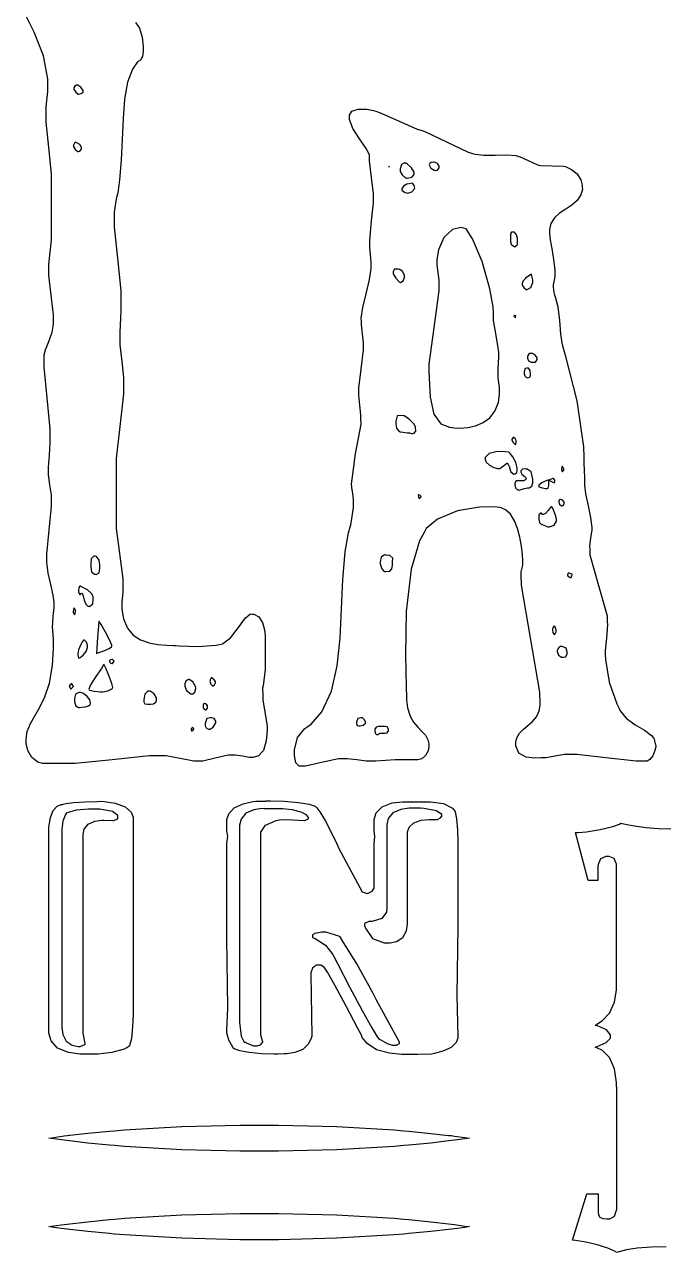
# Model space of a CAD drawing. Extents: x 59 to 294, y 44 to 310.
# Drawn here: x 64.2 to 119.2, y 44.1 to 149.8 of the extents above; entities that cross this region are included whole.
import ezdxf

# ---------------------------------------------------------------- set-up
doc = ezdxf.new("R2010")
doc.units = 0
doc.header["$MEASUREMENT"] = 0

msp = doc.modelspace()

# ---------------------------------------------------------------- linework, layer by layer
at = {"color": 42}
for points in [[(73.7306, 149.994), (74.0876, 149.503), (74.3176, 148.741), (74.4001, 147.914), (74.4001, 147.638), (74.4001, 147.494), (74.3384, 147.06), (74.1715, 146.756), (74.1193, 146.72), (73.9179, 146.597), (73.4617, 145.989), (73.0402, 144.844), (72.7936, 143.386), (72.6627, 141.716), (72.5883, 139.934), (72.511, 138.143), (72.3692, 136.444), (72.1995, 135.308), (72.1071, 134.938), (72.0714, 134.805), (71.8965, 133.662), (71.8965, 133.28), (71.8965, 132.383), (72.1776, 129.69), (72.4598, 126.879), (72.4598, 125.942), (72.4598, 125.14), (72.3896, 123.333), (72.3896, 122.731), (72.3896, 122.25), (72.548, 120.805), (72.7082, 119.42), (72.7082, 118.956), (72.7082, 118.021), (72.3896, 115.214), (72.0729, 112.464), (72.0729, 111.548), (72.0729, 111.143), (72.0729, 110.231), (72.0729, 109.926), (72.0729, 109.23), (72.0729, 107.662), (72.0729, 107.138), (72.0729, 106.42), (72.354, 104.264), (72.6362, 102.107), (72.6362, 101.388), (72.6362, 100.983), (72.566, 100.07), (72.566, 99.7659), (72.5689, 99.4904), (72.6955, 98.6621), (73.0345, 97.8323), (73.5404, 97.2386), (74.1758, 96.8375), (74.8965, 96.5895), (75.6666, 96.453), (76.4427, 96.3842), (77.0019, 96.3553), (77.1881, 96.3443), (77.4968, 96.3263), (79.0885, 96.2642), (80.6619, 96.3785), (80.9625, 96.4487), (81.2133, 96.5041), (81.8942, 97.0015), (82.5983, 97.9015), (83.1896, 98.7266), (83.6429, 99.0727), (83.7847, 99.0604), (83.9265, 99.0505), (84.3428, 98.8356), (84.6748, 98.3463), (84.836, 97.7113), (84.879, 97.215), (84.879, 97.0499), (84.879, 96.8114), (84.879, 96.2752), (84.879, 96.096), (84.879, 95.7792), (84.879, 95.0655), (84.879, 94.827), (84.879, 94.2979), (84.7108, 92.8783), (84.6667, 92.7104), (84.6748, 92.6578), (84.7027, 92.1413), (84.7027, 91.9688), (84.7027, 91.9688), (84.7027, 91.6383), (84.8653, 90.642), (85.0456, 89.5794), (85.0554, 89.3932), (85.0593, 89.0859), (84.9891, 88.1574), (84.7411, 87.3263), (84.3153, 86.8592), (83.8648, 86.7131), (83.7145, 86.7131), (83.5173, 86.7131), (82.9289, 86.8193), (82.3006, 86.9237), (82.091, 86.9237), (81.7178, 86.9237), (80.6002, 86.6592), (79.5211, 86.3946), (79.1626, 86.3946), (78.7658, 86.3946), (77.5751, 86.6249), (76.3845, 86.8535), (75.9876, 86.8535), (74.924, 86.8535), (71.7367, 86.5188), (68.5493, 86.184), (67.4867, 86.184), (67.1946, 86.184), (66.5399, 86.184), (66.3222, 86.184), (66.2065, 86.184), (65.9486, 86.184), (65.8633, 86.184), (65.7281, 86.184), (65.3232, 86.3191), (64.8229, 86.7047), (64.4536, 87.3153), (64.3117, 87.9228), (64.3117, 88.1242), (64.3117, 88.3296), (64.4137, 88.9427), (64.685, 89.6359), (65.0681, 90.303), (65.5066, 91.0389), (65.9419, 91.9427), (66.3208, 93.11), (66.5826, 94.6383), (66.6778, 96.1291), (66.675, 96.6251), (66.675, 96.8996), (66.6129, 97.6313), (66.6048, 97.7194), (66.5868, 97.8793), (66.6475, 98.8494), (66.7452, 99.617), (66.7452, 99.8721), (66.7452, 100.075), (66.6503, 100.68), (66.4408, 101.614), (66.2245, 102.596), (66.1169, 103.305), (66.1098, 103.54), (66.1098, 104.229), (66.3042, 106.292), (66.4986, 108.356), (66.4986, 109.044), (66.4986, 109.332), (66.3744, 110.196), (66.252, 111.078), (66.252, 111.372), (66.252, 111.716), (66.3222, 112.748), (66.3924, 113.78), (66.3924, 114.124), (66.3924, 115.011), (66.1278, 117.669), (65.8633, 120.329), (65.8633, 121.215), (65.8633, 121.366), (65.9903, 121.819), (66.2686, 122.52), (66.5469, 123.329), (66.675, 124.019), (66.675, 124.248), (66.675, 124.817), (66.4806, 126.524), (66.2862, 128.232), (66.2862, 128.8), (66.2862, 129.153), (66.3924, 130.211), (66.4986, 131.269), (66.4986, 131.622), (66.4986, 131.896), (66.4986, 132.511), (66.4986, 132.715), (66.4986, 133.588), (66.4986, 135.553), (66.4986, 136.208), (66.4986, 136.963), (66.2686, 139.224), (66.0396, 141.407), (66.0396, 142.133), (66.0396, 142.725), (66.1818, 144.056), (66.1818, 144.498), (66.1818, 145.156), (65.811, 147.125), (64.9993, 149.163), (64.1862, 150.818)], [(119.388, 44.5904), (118.144, 44.559), (116.918, 44.4638), (115.973, 44.3082), (115.35, 44.1565), (115.146, 44.0972), (114.964, 44.2115), (114.367, 44.4722), (113.386, 44.7862), (112.334, 45.0204), (111.587, 45.1347), (111.337, 45.1556), (112.572, 49.1423), (113.558, 49.1423), (113.558, 47.661), (113.558, 47.5795), (113.586, 47.3329), (113.703, 47.1276), (113.96, 47.0214), (114.294, 46.9896), (114.406, 46.9896), (114.544, 46.9896), (114.96, 47.2101), (115.146, 47.8137), (115.146, 48.0138), (115.146, 58.3487), (115.112, 58.3487), (115.112, 58.3487), (115.112, 58.7375), (114.943, 59.902), (114.511, 60.894), (113.921, 61.4715), (113.444, 61.7167), (113.278, 61.7721), (113.462, 61.8162), (114.224, 62.1647), (114.617, 62.5574), (114.617, 62.6883), (114.617, 62.8315), (114.264, 63.2576), (113.488, 63.6062), (113.278, 63.6404), (113.443, 63.7385), (113.921, 64.0676), (114.511, 64.6906), (114.943, 65.6456), (115.112, 66.7096), (115.112, 67.0638), (115.112, 77.3645), (115.112, 77.5257), (114.925, 78.0094), (114.508, 78.1763), (114.37, 78.1763), (114.217, 78.1763), (113.761, 77.9819), (113.55, 77.5063), (113.524, 77.3645), (113.524, 76.1298), (112.677, 76.1298), (111.584, 80.2569), (111.822, 80.2488), (112.543, 80.3148), (113.727, 80.5035), (114.817, 80.7738), (115.375, 80.972), (115.499, 81.0687), (115.622, 81.0341), (116.341, 80.88), (117.255, 80.7434), (117.475, 80.7159), (117.66, 80.6898), (118.736, 80.6055), (119.801, 80.5737)]]:
    msp.add_lwpolyline(points, dxfattribs=at)
for points in [[(68.4389, 144.322), (68.4389, 144.241), (68.5934, 143.995), (68.7998, 143.837), (68.8277, 143.827), (68.8439, 143.819), (69.0467, 143.881), (69.2146, 144.001), (69.2146, 144.04), (69.2146, 144.133), (69.0287, 144.414), (68.7709, 144.603), (68.6855, 144.603), (68.6442, 144.603), (68.5214, 144.516), (68.4389, 144.371), (68.4389, 144.322)], [(118.497, 87.7355), (118.497, 87.6282), (118.434, 87.303), (118.263, 86.8673), (118.006, 86.5311), (117.766, 86.3946), (117.687, 86.3946), (116.815, 86.3946), (114.202, 86.6771), (111.709, 86.9597), (110.878, 86.9597), (110.618, 86.9597), (109.837, 86.8193), (109.055, 86.6771), (108.796, 86.6771), (108.622, 86.6771), (108.105, 86.6581), (107.341, 86.7269), (106.722, 87.0797), (106.469, 87.7037), (106.469, 87.9119), (106.466, 88.0375), (106.548, 88.4163), (106.783, 88.8146), (107.12, 89.1522), (107.509, 89.469), (107.896, 89.8081), (108.234, 90.2092), (108.468, 90.7161), (108.552, 91.2068), (108.549, 91.3694), (108.531, 92.3315), (107.738, 97.0139), (106.944, 101.556), (106.928, 102.446), (106.928, 102.702), (107.068, 103.279), (107.068, 103.47), (107.064, 103.642), (107.033, 104.155), (106.951, 104.904), (106.816, 105.675), (106.618, 106.42), (106.35, 107.096), (106.005, 107.652), (105.577, 108.048), (105.19, 108.217), (105.058, 108.233), (104.633, 108.285), (103.338, 108.264), (101.442, 107.95), (99.7285, 107.24), (98.7545, 106.426), (98.5654, 106.08), (98.1699, 105.356), (97.4549, 102.927), (97.0139, 99.2946), (96.9684, 95.5089), (97.0347, 92.8014), (97.0499, 91.8986), (97.0523, 91.67), (97.1405, 90.9796), (97.361, 90.2765), (97.6683, 89.7407), (98.0186, 89.3202), (98.3686, 88.9635), (98.6758, 88.6202), (98.8977, 88.24), (98.9873, 87.89), (98.9901, 87.7715), (98.9901, 87.6473), (98.9129, 87.2755), (98.6977, 86.8715), (98.3643, 86.6013), (98.0391, 86.5008), (97.9318, 86.5008), (97.6574, 86.5008), (97.0414, 86.5008), (96.8375, 86.5008), (96.0878, 86.5008), (94.4012, 86.3946), (93.8389, 86.3946), (93.5757, 86.3946), (92.7887, 86.5008), (91.9621, 86.6069), (91.6862, 86.6069), (91.2012, 86.6069), (89.746, 86.2902), (88.3694, 85.9716), (87.9119, 85.9716), (87.817, 85.9716), (87.533, 86.2637), (87.4268, 86.8715), (87.4187, 87.0299), (87.4187, 87.3827), (87.6833, 88.441), (88.3006, 89.2087), (88.477, 89.323), (88.8545, 89.571), (89.7777, 90.6378), (90.6127, 92.4359), (91.0953, 94.5967), (91.3377, 96.9973), (91.4562, 99.5165), (91.5666, 102.034), (91.7815, 104.428), (92.0612, 106.052), (92.2154, 106.575), (92.268, 106.743), (92.498, 108.205), (92.498, 108.692), (92.498, 108.948), (92.4003, 109.644), (92.3918, 109.714), (92.3216, 110.253), (92.6705, 112.859), (93.1415, 115.412), (93.1333, 115.923), (93.1333, 116.206), (93.0451, 117.052), (92.9569, 117.899), (92.9569, 118.181), (92.9474, 118.517), (93.1499, 120.135), (93.3538, 121.806), (93.3457, 122.167), (93.3457, 122.425), (93.2575, 123.195), (93.1693, 123.985), (93.1693, 124.248), (93.1623, 124.549), (93.285, 125.451), (93.5785, 126.643), (93.8773, 127.856), (94.0153, 128.802), (94.0153, 129.117), (94.0153, 129.343), (93.9617, 130.021), (93.9091, 130.639), (93.9091, 130.845), (93.8996, 131.225), (94.0551, 132.923), (94.2276, 134.461), (94.2276, 134.973), (94.2178, 135.256), (94.0498, 136.657), (93.883, 138.096), (93.8749, 138.395), (93.8678, 138.588), (93.5937, 139.154), (93.0092, 139.97), (92.425, 140.871), (92.1508, 141.632), (92.1452, 141.887), (92.1452, 142.003), (92.359, 142.346), (92.9033, 142.54), (93.6336, 142.522), (94.2164, 142.407), (94.404, 142.346), (94.729, 142.241), (96.3567, 141.522), (97.966, 140.82), (98.2846, 140.722), (98.6455, 140.608), (100.506, 139.706), (102.366, 138.818), (102.729, 138.712), (102.963, 138.643), (103.709, 138.561), (104.695, 138.577), (105.695, 138.599), (106.467, 138.529), (106.715, 138.465), (106.848, 138.431), (107.535, 138.108), (108.259, 137.768), (108.409, 137.724), (108.602, 137.672), (109.594, 137.641), (110.534, 137.627), (110.702, 137.583), (110.847, 137.545), (111.26, 137.348), (111.733, 136.966), (112.061, 136.453), (112.183, 135.978), (112.183, 135.819), (112.186, 135.657), (112.069, 135.164), (111.747, 134.665), (111.286, 134.27), (110.758, 133.929), (110.232, 133.584), (109.777, 133.186), (109.463, 132.679), (109.355, 132.176), (109.361, 132.009), (109.361, 131.825), (109.427, 131.269), (109.576, 130.369), (109.733, 129.391), (109.813, 128.656), (109.82, 128.411), (109.82, 128.138), (109.686, 127.397), (109.678, 127.317), (109.678, 127.225), (109.691, 126.944), (109.757, 126.595), (109.784, 126.541), (109.89, 126.301), (110.072, 125.516), (110.216, 124.342), (110.319, 123.174), (110.422, 122.412), (110.49, 122.167), (110.719, 121.347), (111.711, 117.427), (112.298, 113.454), (112.324, 112.606), (112.324, 112.061), (112.36, 110.83), (112.36, 110.419), (112.367, 110.169), (112.469, 109.416), (112.677, 108.369), (112.885, 107.369), (112.987, 106.721), (112.995, 106.503), (112.995, 106.285), (112.893, 105.631), (112.809, 104.865), (112.819, 104.705), (112.827, 104.159), (113.576, 101.508), (114.326, 98.9101), (114.336, 98.389), (114.344, 98.1604), (114.26, 96.9793), (114.16, 95.921), (114.16, 95.5668), (114.168, 95.1537), (114.502, 93.1954), (115.154, 91.3433), (115.322, 90.9807), (115.441, 90.7397), (115.965, 90.0934), (116.73, 89.5354), (117.54, 89.057), (118.152, 88.5941), (118.321, 88.4068), (118.339, 88.3804), (118.488, 87.8071), (118.497, 87.7355)], [(68.4029, 139.383), (68.4029, 139.295), (68.5574, 139.03), (68.7641, 138.88), (68.7917, 138.888), (68.8301, 138.888), (68.9462, 138.92), (69.0742, 139.081), (69.0742, 139.135), (69.0742, 139.224), (68.9363, 139.493), (68.676, 139.638), (68.6153, 139.664), (68.5782, 139.664), (68.4692, 139.604), (68.3948, 139.434), (68.4029, 139.383)], [(95.6028, 137.619), (95.5933, 137.611), (95.5407, 137.557), (95.5326, 137.547), (95.5407, 137.557), (95.5933, 137.611), (95.6028, 137.619)], [(96.5207, 137.267), (96.5207, 137.167), (96.6791, 136.865), (96.9779, 136.623), (97.0499, 136.595), (97.1282, 136.579), (97.5032, 136.685), (97.7194, 136.91), (97.7194, 136.984), (97.7194, 137.108), (97.4852, 137.479), (97.0926, 137.849), (97.0139, 137.866), (96.9959, 137.866), (96.9518, 137.892), (96.9437, 137.9), (96.8844, 137.922), (96.6251, 137.769), (96.5207, 137.393), (96.5207, 137.267)], [(99.4833, 137.267), (99.5179, 137.258), (99.7299, 137.288), (99.8721, 137.483), (99.8721, 137.547), (99.8721, 137.62), (99.7204, 137.84), (99.4653, 137.954), (99.4131, 137.972), (99.3771, 137.982), (99.1789, 137.95), (99.0328, 137.831), (99.0244, 137.796), (99.0064, 137.725), (99.1348, 137.452), (99.4212, 137.284), (99.4833, 137.267)], [(97.0841, 135.326), (97.1628, 135.308), (97.5113, 135.427), (97.7374, 135.669), (97.7554, 135.713), (97.7635, 135.741), (97.718, 135.965), (97.6133, 136.136), (97.579, 136.136), (97.561, 136.146), (97.4051, 136.139), (97.0926, 136.072), (96.7934, 135.905), (96.6611, 135.682), (96.6611, 135.607), (96.6611, 135.547), (96.8721, 135.378), (96.9077, 135.36), (96.9243, 135.352), (97.0442, 135.326), (97.0841, 135.326)], [(105.058, 118.217), (105.058, 118.579), (104.951, 119.392), (104.951, 119.662), (104.951, 120.139), (104.987, 121.211), (104.987, 121.568), (104.977, 121.806), (104.757, 123.045), (104.537, 124.336), (104.528, 124.601), (104.528, 124.699), (104.528, 124.918), (104.528, 124.99), (104.52, 125.509), (104.239, 127.063), (103.571, 129.409), (102.737, 131.37), (102.181, 132.231), (101.953, 132.292), (101.738, 132.347), (101.009, 132.176), (100.277, 131.468), (99.8086, 130.422), (99.6527, 129.574), (99.6597, 129.293), (99.6597, 129.089), (99.7479, 128.473), (99.8361, 127.818), (99.8361, 127.599), (99.8442, 126.912), (99.4131, 123.706), (98.9803, 120.589), (98.9901, 119.944), (99.0011, 119.391), (99.1044, 117.727), (99.4117, 116.272), (100.011, 115.445), (100.747, 115.139), (101.001, 115.112), (101.159, 115.091), (101.641, 115.072), (102.324, 115.121), (103.005, 115.276), (103.649, 115.553), (104.215, 115.969), (104.666, 116.541), (104.958, 117.285), (105.06, 117.985), (105.058, 118.217)], [(106.01, 131.163), (106.01, 131.097), (106.075, 130.894), (106.265, 130.722), (106.327, 130.704), (106.382, 130.692), (106.6, 130.872), (106.618, 131.233), (106.609, 131.304), (106.609, 131.407), (106.529, 131.714), (106.345, 131.931), (106.292, 131.939), (106.244, 131.953), (106.084, 131.931), (106.004, 131.786), (105.999, 131.568), (106.01, 131.397), (106.01, 131.34), (106.01, 131.295), (106.01, 131.196), (106.01, 131.163)], [(95.9196, 128.481), (95.9196, 128.356), (96.1224, 127.98), (96.4311, 127.663), (96.4847, 127.635), (96.5359, 127.615), (96.7715, 127.737), (96.8735, 128.031), (96.8735, 128.129), (96.8735, 128.238), (96.7218, 128.561), (96.4667, 128.72), (96.4145, 128.728), (96.3263, 128.756), (96.0342, 128.752), (95.9196, 128.549), (95.9196, 128.481)], [(106.998, 127.459), (106.998, 127.389), (107.138, 127.178), (107.349, 127.01), (107.385, 127), (107.447, 126.992), (107.742, 127.172), (107.914, 127.599), (107.914, 127.742), (107.914, 127.823), (107.874, 128.063), (107.825, 128.305), (107.81, 128.305), (107.8, 128.315), (107.57, 128.169), (107.307, 127.97), (107.28, 127.952), (107.253, 127.936), (107.098, 127.759), (106.998, 127.535), (106.998, 127.459)], [(106.363, 124.777), (106.353, 124.769), (106.3, 124.716), (106.292, 124.707), (106.309, 124.681), (106.433, 124.567), (106.433, 124.567), (106.44, 124.612), (106.451, 124.751), (106.385, 124.777), (106.363, 124.777)], [(108.303, 121.039), (108.303, 121.11), (108.152, 121.321), (107.896, 121.488), (107.844, 121.496), (107.808, 121.506), (107.597, 121.497), (107.457, 121.259), (107.457, 121.179), (107.457, 121.103), (107.561, 120.875), (107.738, 120.766), (107.774, 120.756), (107.844, 120.748), (108.143, 120.752), (108.303, 120.967), (108.303, 121.039)], [(107.174, 119.838), (107.174, 119.774), (107.231, 119.575), (107.377, 119.425), (107.421, 119.415), (107.48, 119.407), (107.672, 119.443), (107.738, 119.582), (107.738, 119.628), (107.738, 119.727), (107.706, 120.02), (107.55, 120.219), (107.491, 120.227), (107.473, 120.227), (107.433, 120.227), (107.421, 120.227), (107.385, 120.242), (107.231, 120.165), (107.174, 119.921), (107.174, 119.838)], [(97.8256, 115.076), (97.8256, 115.17), (97.6753, 115.451), (97.3406, 115.791), (96.992, 116.039), (96.8484, 116.134), (96.8015, 116.134), (96.6706, 116.16), (96.2547, 116.114), (96.1238, 115.678), (96.1319, 115.535), (96.1319, 115.419), (96.194, 115.069), (96.4325, 114.786), (96.5207, 114.759), (96.5549, 114.751), (96.7796, 114.719), (97.1282, 114.671), (97.2263, 114.653), (97.3046, 114.653), (97.4824, 114.617), (97.5431, 114.617), (97.5857, 114.617), (97.7138, 114.649), (97.8517, 114.807), (97.8599, 114.865), (97.8599, 114.919), (97.8256, 115.037), (97.8256, 115.076)], [(106.116, 114.088), (106.116, 114.023), (106.234, 113.824), (106.405, 113.657), (106.433, 113.665), (106.449, 113.675), (106.503, 113.88), (106.503, 113.947), (106.503, 114.008), (106.405, 114.186), (106.273, 114.274), (106.256, 114.264), (106.247, 114.256), (106.116, 114.131), (106.116, 114.088)], [(106.363, 111.125), (106.405, 111.125), (106.535, 111.263), (106.575, 111.424), (106.575, 111.478), (106.568, 111.639), (106.449, 112.117), (106.208, 112.594), (105.974, 112.893), (105.869, 112.995), (105.869, 112.995), (105.869, 112.995), (105.554, 113.031), (104.858, 113.043), (104.156, 112.892), (103.827, 112.548), (103.823, 112.43), (103.816, 112.364), (103.915, 112.15), (104.192, 111.875), (104.577, 111.667), (104.884, 111.584), (104.987, 111.584), (105.089, 111.584), (105.397, 111.826), (105.692, 112.052), (105.727, 112.043), (105.727, 112.043), (105.802, 111.95), (105.894, 111.768), (105.904, 111.724), (105.912, 111.654), (106.028, 111.306), (106.284, 111.117), (106.363, 111.125)], [(107.914, 110.455), (107.914, 110.669), (107.776, 111.307), (107.447, 111.54), (107.351, 111.548), (107.289, 111.558), (107.028, 111.523), (106.892, 111.384), (106.892, 111.337), (106.892, 111.28), (106.973, 111.104), (107.147, 110.954), (107.308, 110.836), (107.359, 110.73), (107.351, 110.702), (107.338, 110.652), (107.151, 110.538), (106.816, 110.544), (106.502, 110.524), (106.363, 110.341), (106.363, 110.279), (106.363, 110.191), (106.427, 109.922), (106.618, 109.759), (106.679, 109.75), (106.741, 109.741), (107.103, 109.838), (107.465, 109.936), (107.527, 109.926), (107.599, 109.919), (107.839, 110.072), (107.914, 110.36), (107.914, 110.455)], [(110.632, 111.514), (110.455, 111.795), (110.455, 111.795), (110.419, 111.694), (110.383, 111.559), (110.383, 111.514), (110.455, 111.337), (110.48, 111.337), (110.556, 111.426), (110.632, 111.514), (110.632, 111.514)], [(108.443, 110.031), (108.461, 110.005), (108.722, 109.918), (109.034, 109.864), (109.079, 109.854), (109.113, 109.846), (109.251, 109.914), (109.299, 110.137), (109.291, 110.207), (109.291, 110.266), (109.291, 110.442), (109.291, 110.596), (109.291, 110.596), (109.75, 110.349), (109.766, 110.349), (109.82, 110.482), (109.82, 110.526), (109.82, 110.579), (109.712, 110.736), (109.678, 110.736), (109.635, 110.736), (109.51, 110.666), (109.345, 110.596), (109.291, 110.596), (109.215, 110.589), (108.995, 110.517), (108.695, 110.367), (108.482, 110.189), (108.428, 110.056), (108.443, 110.031)], [(98.3188, 109.185), (98.323, 109.194), (98.2225, 109.282), (98.1093, 109.325), (98.0722, 109.325), (98.0722, 109.325), (98.093, 109.167), (98.1424, 109.008), (98.1424, 109.008), (98.1865, 109.008), (98.3093, 109.168), (98.3188, 109.185)], [(110.419, 108.373), (110.453, 108.373), (110.552, 108.445), (110.632, 108.577), (110.632, 108.62), (110.64, 108.672), (110.484, 108.859), (110.313, 108.938), (110.313, 108.938), (110.282, 108.938), (110.189, 108.877), (110.173, 108.791), (110.173, 108.762), (110.155, 108.727), (110.229, 108.529), (110.392, 108.383), (110.419, 108.373)], [(109.291, 106.575), (109.369, 106.566), (109.758, 106.711), (109.969, 107.05), (109.96, 107.138), (109.96, 107.225), (109.904, 107.484), (109.775, 107.867), (109.633, 108.176), (109.561, 108.303), (109.538, 108.303), (109.525, 108.31), (109.431, 108.209), (109.245, 107.968), (109.021, 107.728), (108.847, 107.628), (108.796, 107.633), (108.76, 107.633), (108.682, 107.738), (108.656, 107.738), (108.611, 107.745), (108.456, 107.603), (108.443, 107.362), (108.443, 107.28), (108.443, 107.199), (108.501, 106.954), (108.647, 106.803), (108.692, 106.785), (108.736, 106.777), (109.003, 106.668), (109.218, 106.575), (109.291, 106.575)], [(69.886, 103.223), (69.886, 103.091), (69.9604, 102.694), (70.1933, 102.491), (70.273, 102.482), (70.3531, 102.475), (70.612, 102.618), (70.6617, 103.019), (70.6617, 103.152), (70.6617, 103.289), (70.612, 103.699), (70.3696, 104.017), (70.273, 104.033), (70.255, 104.033), (70.2151, 104.033), (70.2028, 104.033), (70.1393, 104.041), (69.9244, 103.827), (69.886, 103.375), (69.886, 103.223)], [(95.8854, 103.787), (95.8854, 103.868), (95.6331, 104.109), (95.3452, 104.14), (95.25, 104.14), (95.1576, 104.148), (94.8612, 103.965), (94.7815, 103.568), (94.791, 103.47), (94.7995, 103.373), (94.9194, 102.967), (95.1258, 102.738), (95.1798, 102.729), (95.286, 102.72), (95.6109, 102.765), (95.8053, 102.955), (95.8536, 103.27), (95.8494, 103.579), (95.8494, 103.681), (95.8578, 103.699), (95.8854, 103.765), (95.8854, 103.787)], [(111.301, 102.482), (111.292, 102.5), (111.06, 102.588), (110.985, 102.588), (110.967, 102.588), (110.903, 102.43), (110.913, 102.412), (110.921, 102.395), (111.153, 102.199), (111.231, 102.199), (111.231, 102.199), (111.28, 102.315), (111.31, 102.465), (111.301, 102.482)], [(68.9681, 101.46), (68.9363, 101.46), (68.8439, 101.323), (68.8277, 101.082), (68.8277, 101.001), (68.8277, 100.94), (68.9321, 100.754), (68.9681, 100.754), (68.9681, 100.754), (69.0245, 100.82), (69.1032, 100.864), (69.1085, 100.858), (69.1526, 100.837), (69.227, 100.644), (69.3152, 100.269), (69.4517, 99.9077), (69.6419, 99.7356), (69.7096, 99.7299), (69.7879, 99.7232), (70.0472, 99.9338), (70.0966, 100.364), (70.0966, 100.506), (70.1022, 100.587), (69.9548, 100.843), (69.5978, 101.142), (69.2079, 101.36), (69.0026, 101.451), (68.9681, 101.46)], [(68.3687, 99.2367), (68.3687, 99.1969), (68.4389, 99.0741), (68.5091, 98.9901), (68.5091, 98.9901), (68.5091, 98.9901), (68.5437, 99.1277), (68.5793, 99.289), (68.5793, 99.3429), (68.5793, 99.3842), (68.5091, 99.5056), (68.4389, 99.5895), (68.4389, 99.5895), (68.4389, 99.5895), (68.4029, 99.4668), (68.3687, 99.2946), (68.3687, 99.2367)], [(70.5915, 98.461), (70.5788, 98.461), (70.5418, 98.0253), (70.4716, 97.0675), (70.4067, 96.1101), (70.3792, 95.673), (70.3792, 95.673), (70.3792, 95.673), (70.5778, 95.7379), (71.0188, 95.8991), (71.465, 96.1058), (71.676, 96.2519), (71.6841, 96.3083), (71.6926, 96.3884), (71.5285, 96.7796), (71.151, 97.5046), (70.7665, 98.1699), (70.5915, 98.461), (70.5915, 98.461)], [(109.926, 97.579), (109.926, 97.6725), (109.838, 97.9537), (109.75, 98.0362), (109.75, 98.0362), (109.75, 98.0362), (109.678, 97.9357), (109.608, 97.8006), (109.608, 97.7554), (109.608, 97.6891), (109.656, 97.4866), (109.751, 97.2965), (109.784, 97.2965), (109.793, 97.306), (109.845, 97.3942), (109.854, 97.4026), (109.872, 97.4026), (109.926, 97.5349), (109.926, 97.579)], [(69.2848, 96.8015), (69.2559, 96.8015), (69.172, 96.6886), (68.9928, 96.3923), (68.8277, 95.9845), (68.7557, 95.6455), (68.7557, 95.5326), (68.8277, 95.286), (68.8439, 95.2775), (68.9776, 95.3311), (69.2408, 95.5202), (69.4916, 95.8466), (69.6034, 96.194), (69.6034, 96.3083), (69.6034, 96.3937), (69.5096, 96.6488), (69.3402, 96.8015), (69.2848, 96.8015)], [(110.349, 96.2724), (110.298, 96.2724), (110.149, 96.1499), (110.039, 95.9556), (110.031, 95.9196), (110.013, 95.8494), (110.127, 95.5326), (110.399, 95.3562), (110.49, 95.3562), (110.561, 95.3562), (110.776, 95.3879), (110.878, 95.6289), (110.878, 95.709), (110.878, 95.8095), (110.785, 96.1111), (110.459, 96.2642), (110.349, 96.2724)], [(70.7679, 92.3576), (70.9164, 92.3576), (71.3659, 92.4638), (71.7448, 92.6401), (71.7543, 92.6744), (71.7808, 92.7365), (71.6883, 93.0935), (71.4403, 93.7729), (71.1729, 94.4065), (71.0487, 94.6849), (71.0487, 94.6849), (70.987, 94.6849), (70.805, 94.379), (70.3171, 93.6886), (69.868, 92.9598), (69.7039, 92.5823), (69.7438, 92.534), (69.7604, 92.5174), (70.1629, 92.4334), (70.6878, 92.3671), (70.7679, 92.3576)], [(71.8965, 95.0034), (71.7543, 95.1438), (71.7158, 95.1438), (71.6044, 95.1315), (71.5077, 95.0613), (71.5077, 95.0376), (71.5077, 94.9978), (71.5641, 94.8753), (71.7063, 94.791), (71.7543, 94.791), (71.8965, 95.0034)], [(68.4029, 92.8165), (68.2625, 93.0631), (68.224, 93.0631), (68.1122, 92.9569), (68.0159, 92.8508), (68.0159, 92.8508), (68.1563, 92.6042), (68.4029, 92.8165)], [(78.916, 92.7104), (78.9065, 92.8165), (78.6776, 93.2353), (78.3428, 93.4254), (78.2807, 93.4159), (78.2366, 93.4074), (78.0563, 93.2713), (77.9639, 93.0631), (77.9639, 92.9929), (77.9639, 92.8617), (78.1346, 92.4676), (78.5012, 92.1907), (78.5992, 92.1812), (78.6585, 92.1812), (78.8363, 92.341), (78.9245, 92.6401), (78.916, 92.7104)], [(80.2929, 93.5563), (80.2569, 93.5563), (80.1508, 93.3993), (80.1508, 93.3457), (80.1328, 93.2931), (80.221, 93.037), (80.3533, 92.8867), (80.3973, 92.8867), (80.4305, 92.8867), (80.5296, 92.9792), (80.6097, 93.1485), (80.6097, 93.2035), (80.6097, 93.2519), (80.5035, 93.3937), (80.3271, 93.5482), (80.2929, 93.5563)], [(69.85, 91.3335), (69.8623, 91.4121), (69.7907, 91.663), (69.5621, 91.9745), (69.2492, 92.2129), (69.0122, 92.3149), (68.9321, 92.3216), (68.8439, 92.3216), (68.5835, 92.1551), (68.4749, 91.7512), (68.4749, 91.616), (68.4749, 91.506), (68.6015, 91.1712), (68.8178, 91.0085), (68.8619, 91.0167), (68.9225, 91.0262), (69.1099, 91.0375), (69.4214, 91.0703), (69.6997, 91.156), (69.8391, 91.2841), (69.85, 91.3335)], [(75.5304, 91.7222), (75.5304, 91.8379), (75.3304, 92.1812), (75.0037, 92.4278), (74.8951, 92.4278), (74.8069, 92.4278), (74.5451, 92.159), (74.4361, 91.7003), (74.4361, 91.5458), (74.4361, 91.4961), (74.5367, 91.3433), (74.7518, 91.2992), (74.8249, 91.2992), (74.8785, 91.2992), (75.044, 91.3021), (75.2821, 91.3391), (75.4683, 91.4633), (75.5343, 91.6601), (75.5304, 91.7222)], [(79.5514, 91.0167), (79.5514, 90.9807), (79.6339, 90.872), (79.7567, 90.8043), (79.798, 90.8043), (79.8283, 90.8043), (79.9222, 90.9645), (79.9402, 91.1229), (79.9402, 91.1229), (79.9402, 91.1712), (79.8463, 91.313), (79.6657, 91.3613), (79.6216, 91.3694), (79.6036, 91.3694), (79.5514, 91.211), (79.5514, 91.1571), (79.5514, 91.1571), (79.5514, 91.0167), (79.5514, 91.0167)], [(80.6457, 89.7819), (80.6524, 89.8483), (80.5159, 90.0645), (80.2915, 90.1266), (80.2569, 90.1347), (80.1606, 90.1347), (79.8724, 90.0561), (79.7278, 89.6387), (79.7278, 89.4994), (79.7278, 89.4401), (79.8202, 89.2584), (80.0005, 89.1565), (80.0446, 89.1466), (80.1356, 89.1466), (80.4115, 89.3191), (80.6358, 89.6856), (80.6457, 89.7819)], [(93.5221, 89.7117), (93.5221, 89.7777), (93.4159, 89.9763), (93.2561, 90.1347), (93.2035, 90.1347), (93.1153, 90.1347), (92.855, 90.074), (92.7446, 89.7502), (92.7446, 89.6415), (92.7446, 89.596), (92.8028, 89.4567), (92.9446, 89.4292), (92.9929, 89.4292), (93.0783, 89.4292), (93.3358, 89.505), (93.5221, 89.6606), (93.5221, 89.7117)], [(78.7396, 89.1826), (78.6694, 89.2888), (78.6624, 89.2941), (78.5855, 89.2485), (78.529, 89.1826), (78.529, 89.1826), (78.529, 89.13), (78.5813, 88.9702), (78.5992, 88.9702), (78.5992, 88.9977), (78.5992, 89.057), (78.5992, 89.0764), (78.6074, 89.0683), (78.6818, 89.064), (78.7396, 89.1536), (78.7396, 89.1826)], [(94.9332, 88.7938), (94.9935, 88.7938), (95.1329, 88.7938), (95.1798, 88.7938), (95.232, 88.7938), (95.3904, 88.8298), (95.4966, 89.0157), (95.4966, 89.0764), (95.4966, 89.1466), (95.3904, 89.3547), (95.232, 89.3932), (95.1798, 89.3932), (95.0997, 89.3932), (94.9205, 89.3932), (94.8612, 89.3932), (94.8256, 89.3932), (94.7208, 89.3932), (94.7208, 89.3932), (94.652, 89.3932), (94.4467, 89.3191), (94.3405, 89.1565), (94.3321, 89.1124), (94.3225, 89.0503), (94.3681, 88.8076), (94.4728, 88.6876), (94.5085, 88.6876), (94.5871, 88.6876), (94.7663, 88.7938), (94.827, 88.7938), (94.827, 88.7938), (94.9053, 88.7938), (94.9332, 88.7938)]]:
    msp.add_lwpolyline(points, close=True, dxfattribs=at)
at = {"color": 7}
for points in [[(70.7679, 82.9388), (71.0696, 82.9165), (71.9709, 82.7663), (72.8306, 82.4576), (73.346, 82.0113), (73.5182, 81.5689), (73.5182, 81.4215), (73.5182, 64.9471), (73.5182, 64.5901), (73.484, 63.5166), (73.3806, 62.5038), (73.2056, 61.9002), (73.0169, 61.7001), (72.9548, 61.7001), (72.7685, 61.6119), (71.6883, 61.3033), (70.521, 61.171), (70.1326, 61.171), (69.2848, 61.171), (68.9557, 61.171), (67.9676, 61.298), (67.0306, 61.6754), (66.4711, 62.3037), (66.2862, 62.9638), (66.2862, 63.1832), (66.2862, 80.6799), (66.3028, 80.8965), (66.4185, 81.54), (66.657, 82.1588), (67.0003, 82.532), (67.3379, 82.6562), (67.4508, 82.6562), (67.4949, 82.6918), (67.7556, 82.7553), (68.4071, 82.8368), (69.4104, 82.9), (70.4275, 82.9331), (70.7679, 82.9388)], [(84.9492, 82.973), (85.3433, 82.973), (86.5283, 82.9412), (87.7701, 82.8463), (88.6686, 82.6904), (89.0958, 82.5581), (89.2168, 82.4798), (89.3272, 82.3874), (89.5999, 82.0374), (90.0631, 81.2892), (90.606, 80.2375), (91.0788, 79.2233), (91.229, 78.8818), (93.2395, 75.1417), (93.6625, 75.0013), (93.7588, 75.0189), (94.1077, 75.1914), (94.2619, 75.4726), (94.2619, 75.5646), (94.2619, 79.3048), (94.3321, 79.9042), (94.2619, 80.3973), (94.2619, 81.1749), (94.2619, 81.365), (94.433, 81.9355), (94.9494, 82.4756), (95.8095, 82.7966), (96.7123, 82.9028), (97.0139, 82.9028), (98.7418, 82.9028), (99.1126, 82.9028), (100.227, 82.7401), (101.009, 82.3475), (101.107, 82.2332), (101.142, 82.2332), (101.25, 82.0346), (101.362, 81.4395), (101.433, 80.4471), (101.46, 79.4053), (101.46, 79.0582), (101.46, 72.2133), (101.388, 66.252), (101.46, 62.654), (101.46, 62.5327), (101.319, 62.1647), (100.899, 61.7541), (100.193, 61.4232), (99.4516, 61.2179), (99.2008, 61.171), (98.0362, 61.1367), (97.0139, 61.1367), (96.6597, 61.1367), (95.5985, 61.2429), (94.4824, 61.5555), (93.6696, 62.0751), (93.2505, 62.5972), (93.1693, 62.7944), (92.8479, 63.4242), (91.8725, 65.3038), (90.8967, 67.1174), (90.2462, 68.2417), (89.9749, 68.6513), (89.9223, 68.6855), (89.6758, 68.8277), (89.323, 68.8277), (89.2433, 68.8097), (88.9564, 68.5712), (88.8298, 68.1814), (88.8298, 68.0501), (88.9, 62.7242), (88.8573, 62.5507), (88.6146, 62.0557), (88.1285, 61.5819), (87.4367, 61.3008), (86.7615, 61.2069), (86.5367, 61.2069), (85.9716, 61.171), (85.6287, 61.171), (84.6018, 61.2041), (83.5145, 61.2994), (82.7112, 61.4549), (82.3115, 61.5929), (82.1972, 61.6659), (82.0995, 61.7721), (81.7506, 62.3757), (81.5979, 63.0079), (81.5979, 63.2174), (81.6681, 65.1577), (81.5979, 71.1207), (81.5979, 79.3048), (81.6681, 79.9402), (81.5979, 80.3973), (81.5979, 81.2091), (81.5979, 81.376), (81.7548, 81.872), (82.2276, 82.3793), (83.0104, 82.7334), (83.826, 82.9098), (84.1015, 82.9388), (84.9492, 82.9388), (84.9492, 82.973)], [(67.3806, 80.3271), (67.3806, 63.6764), (67.3806, 63.4753), (67.4797, 62.8703), (67.7774, 62.297), (68.2734, 61.9552), (68.7945, 61.8423), (68.9681, 61.8423), (69.0287, 61.8603), (69.3815, 62.0021), (69.391, 62.0187), (69.391, 62.0889), (69.2146, 62.9708), (69.2146, 79.9402), (69.2146, 80.0915), (69.3265, 80.5423), (69.668, 80.972), (70.2412, 81.2299), (70.8462, 81.3153), (71.0487, 81.3153), (71.7903, 81.2793), (71.851, 81.2973), (72.2037, 81.4395), (72.2133, 81.4557), (72.2133, 81.5979), (72.2133, 81.715), (71.7405, 82.0649), (70.6519, 82.2593), (70.3432, 82.2674), (70.0264, 82.2674), (69.6736, 82.2674), (68.6195, 82.1669), (67.8656, 81.9422), (67.7693, 81.8804), (67.6973, 81.7922), (67.4688, 81.2366), (67.3806, 80.5547), (67.3806, 80.3271)], [(82.6904, 80.7159), (82.6904, 64.3117), (82.6904, 63.9149), (82.8174, 62.7242), (83.0929, 62.1951), (83.1854, 62.1951), (83.2556, 62.1425), (83.8895, 61.8765), (84.1015, 61.8765), (84.1996, 61.8765), (84.4945, 61.9661), (84.6847, 62.1951), (84.7027, 62.2653), (84.6748, 62.3013), (84.5263, 62.8304), (84.5263, 63.0068), (84.5263, 80.0806), (84.5263, 80.2802), (84.9231, 80.8757), (85.8492, 81.2987), (86.1138, 81.3513), (86.7473, 81.3855), (88.2646, 81.2793), (88.3087, 81.2892), (88.5994, 81.4296), (88.6174, 81.4557), (88.6174, 81.5344), (88.459, 81.7672), (87.9863, 82.0127), (87.2035, 82.1916), (86.3865, 82.2868), (86.1138, 82.3034), (84.8431, 82.3034), (84.6102, 82.3087), (83.91, 82.2194), (83.2376, 81.9203), (82.8283, 81.4158), (82.6904, 80.8909), (82.6904, 80.7159)], [(95.3202, 73.5902), (95.3202, 73.4039), (94.9456, 72.8444), (94.0883, 72.602), (93.8029, 72.602), (93.4501, 72.4256), (93.4501, 72.2492), (93.5122, 72.0027), (94.138, 71.1383), (95.1301, 70.7679), (95.4624, 70.7679), (95.6469, 70.7679), (96.2021, 70.8808), (96.7313, 71.2184), (97.0485, 71.7808), (97.1543, 72.3706), (97.1543, 72.566), (97.1543, 80.1867), (97.1543, 80.3162), (97.2855, 80.7021), (97.6782, 81.0782), (98.3298, 81.3082), (99.0092, 81.3855), (99.2367, 81.3855), (99.7299, 81.3855), (99.7825, 81.3954), (99.985, 81.5054), (100.083, 81.6543), (100.083, 81.704), (100.083, 81.8099), (99.628, 82.127), (98.5573, 82.3214), (98.2486, 82.3376), (97.5071, 82.3376), (97.2704, 82.3376), (96.5606, 82.2399), (95.8896, 81.9464), (95.4885, 81.4599), (95.3562, 80.9554), (95.3562, 80.7861), (95.3562, 73.5902), (95.3202, 73.5902)], [(88.9702, 71.4015), (88.9702, 71.2251), (89.1812, 71.1369), (90.0726, 70.5432), (90.7161, 69.7537), (90.8043, 69.5674), (91.1338, 68.9158), (92.1385, 66.9629), (93.2296, 64.9168), (94.0689, 63.4326), (94.5003, 62.7242), (94.6506, 62.5119), (94.7829, 62.4237), (95.3823, 62.0984), (95.8123, 61.9485), (95.9556, 61.9485), (96.2021, 61.9485), (96.4487, 62.0889), (96.4487, 62.1951), (94.4383, 65.8633), (94.1462, 66.4365), (92.7791, 68.9335), (91.554, 70.9359), (91.3335, 71.2611), (91.2192, 71.3327), (90.1139, 71.6841), (89.746, 71.6841), (89.6221, 71.658), (89.1727, 71.5437), (88.9702, 71.4375), (88.9702, 71.4015)]]:
    msp.add_lwpolyline(points, close=True, dxfattribs=at)
at = {"color": 32}
for points in [[(66.2862, 53.939), (66.2862, 53.939), (66.6916, 54.0067), (67.5915, 54.1253), (67.8395, 54.1514), (68.0861, 54.1874), (69.62, 54.3638), (71.5077, 54.5402), (71.9307, 54.5744), (72.777, 54.6544), (77.7339, 54.9423), (82.7207, 55.0693), (84.3841, 55.0693), (86.046, 55.0693), (91.0332, 54.9423), (95.9901, 54.6544), (96.8375, 54.5744), (97.2605, 54.5402), (99.1485, 54.3511), (100.682, 54.1789), (100.93, 54.1514), (101.177, 54.1168), (102.076, 53.993), (102.482, 53.939), (102.482, 53.939), (102.482, 53.939), (102.076, 53.8745), (101.177, 53.7559), (100.93, 53.7284), (100.682, 53.6938), (99.1485, 53.5174), (97.2605, 53.3411), (96.8375, 53.3054), (95.9901, 53.2268), (91.0332, 52.9389), (86.046, 52.8105), (84.3841, 52.8105), (82.7207, 52.8105), (77.7339, 52.9389), (72.777, 53.2268), (71.9307, 53.3054), (71.5077, 53.3411), (69.62, 53.5174), (68.0861, 53.6938), (67.8395, 53.7284), (67.5915, 53.7559), (66.6916, 53.8745), (66.2862, 53.939), (66.2862, 53.939)], [(66.2862, 46.3201), (66.2862, 46.3201), (66.6916, 46.386), (67.5915, 46.5046), (67.8395, 46.5307), (68.0861, 46.5667), (69.62, 46.7431), (71.5077, 46.9209), (71.9307, 46.9554), (72.777, 47.0352), (77.7339, 47.322), (82.7207, 47.4486), (84.3841, 47.4486), (86.046, 47.4486), (91.0332, 47.322), (95.9901, 47.0352), (96.8375, 46.9554), (97.2605, 46.9209), (99.1485, 46.7307), (100.682, 46.5586), (100.93, 46.5307), (101.177, 46.4965), (102.076, 46.3737), (102.482, 46.3201), (102.482, 46.3201), (102.482, 46.3201), (102.076, 46.2538), (101.177, 46.1352), (100.93, 46.1077), (100.682, 46.0735), (99.1485, 45.8971), (97.2605, 45.7207), (96.8375, 45.6847), (95.9901, 45.6061), (91.0332, 45.3196), (86.046, 45.1915), (84.3841, 45.1915), (82.7207, 45.1915), (77.7339, 45.3196), (72.777, 45.6061), (71.9307, 45.6847), (71.5077, 45.7207), (69.62, 45.8971), (68.0861, 46.0735), (67.8395, 46.1077), (67.5915, 46.1352), (66.6916, 46.2538), (66.2862, 46.3201), (66.2862, 46.3201)], [(66.2862, 46.3201), (66.2862, 46.3201), (66.6916, 46.386), (67.5915, 46.5046), (67.8395, 46.5307), (68.0861, 46.5667), (69.62, 46.7431), (71.5077, 46.9209), (71.9307, 46.9554), (72.777, 47.0352), (77.7339, 47.322), (82.7207, 47.4486), (84.3841, 47.4486), (86.046, 47.4486), (91.0332, 47.322), (95.9901, 47.0352), (96.8375, 46.9554), (97.2605, 46.9209), (99.1485, 46.7307), (100.682, 46.5586), (100.93, 46.5307), (101.177, 46.4965), (102.076, 46.3737), (102.482, 46.3201), (102.482, 46.3201), (102.482, 46.3201), (102.076, 46.2538), (101.177, 46.1352), (100.93, 46.1077), (100.682, 46.0735), (99.1485, 45.8971), (97.2605, 45.7207), (96.8375, 45.6847), (95.9901, 45.6061), (91.0332, 45.3196), (86.046, 45.1915), (84.3841, 45.1915), (82.7207, 45.1915), (77.7339, 45.3196), (72.777, 45.6061), (71.9307, 45.6847), (71.5077, 45.7207), (69.62, 45.8971), (68.0861, 46.0735), (67.8395, 46.1077), (67.5915, 46.1352), (66.6916, 46.2538), (66.2862, 46.3201), (66.2862, 46.3201)]]:
    msp.add_lwpolyline(points, close=True, dxfattribs=at)

doc.saveas('drawing.dxf')
